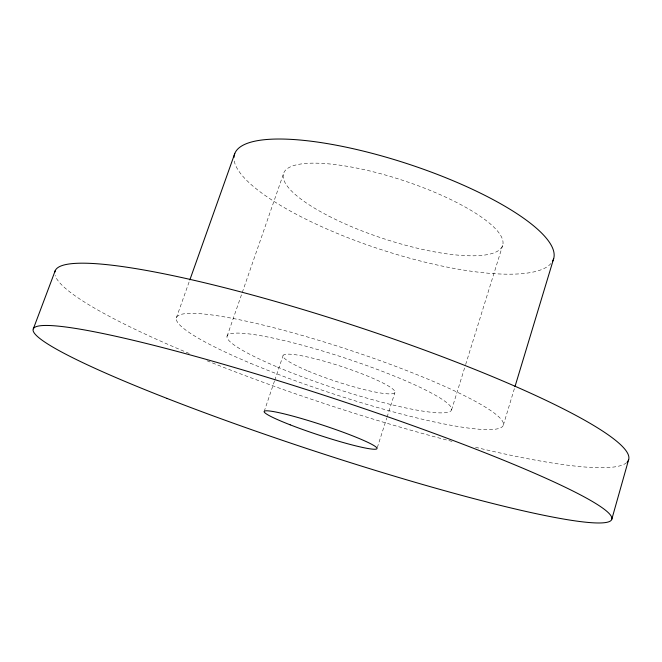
<?xml version="1.0" encoding="UTF-8"?>
<svg xmlns="http://www.w3.org/2000/svg" width="662" height="662" viewBox="0 0 662 662"><rect width="100%" height="100%" fill="white"/><g stroke="black" fill="none" stroke-linecap="round" stroke-linejoin="round"><path stroke-width="0.5" stroke-dasharray="3.31 2.48" d="M503.368 425.045L514.68 387.618M451.583 409.861L465.345 365.532M465.651 364.547L502.665 245.354M377.315 447.578L386.765 418.02M387.08 417.035L394.957 392.409M264.179 411.507L274.449 381.13M274.78 380.154L283.055 355.66M227.083 336.222L283.708 173.138M176.332 317.892L189.572 280.647M550.983 263.468A167.883 44.892 18.2 0 1 382.595 250.095A167.883 44.892 18.2 0 1 234.199 160.825M626.566 462.68A301.88 41.681 18.2 0 1 474.414 447.007M452.038 441.397A301.88 41.681 18.2 0 1 207.057 360.782M189.249 353.475A301.88 41.681 18.2 0 1 55.103 275.351M308.136 371.034A58.885 7.927 18.2 0 0 394.9 392.533A58.885 7.927 18.2 0 0 313.978 358.498A58.885 7.927 18.2 0 0 308.136 371.034M250.426 363.231A172.079 23.352 18.2 0 0 503.236 425.434A172.079 23.352 18.2 0 0 265.884 325.745A172.079 23.352 18.2 0 0 250.426 363.231M328.882 216.135A115.287 30.692 18.2 0 0 502.491 245.859A115.287 30.692 18.2 0 0 347.947 166.443A115.287 30.692 18.2 0 0 328.882 216.135M277.486 367.079A118.134 15.954 18.2 0 0 451.484 410.126A118.134 15.954 18.2 0 0 289.062 341.791A118.134 15.954 18.2 0 0 277.486 367.079"/><path stroke-width="0.99" d="M611.812 519.207L628.685 459.486M514.978 386.633L553.68 258.585M189.837 279.927L234.762 153.609M33.323 328.865L55.211 270.717M54.814 272.156A301.88 41.681 18.2 0 1 355.544 326.085A301.88 41.681 18.2 0 1 628.106 460.86M627.675 461.497A301.88 41.681 18.2 0 1 627.162 462.109M234.133 155.893A167.883 44.892 18.2 0 1 406.873 163.572A167.883 44.892 18.2 0 1 553.151 260.067M552.811 260.787A167.883 44.892 18.2 0 1 552.422 261.482M233.959 157.482A167.883 44.892 18.2 0 1 234.025 156.679M290.171 424.83A59.373 5.321 18.2 0 0 376.968 448.654A59.373 5.321 18.2 0 0 294.648 416.597A59.373 5.321 18.2 0 0 290.171 424.83M167.014 398.425A304.503 27.994 18.2 0 0 611.63 519.678A304.503 27.994 18.2 0 0 188.86 354.567A304.503 27.994 18.2 0 0 167.014 398.425"/></g></svg>
